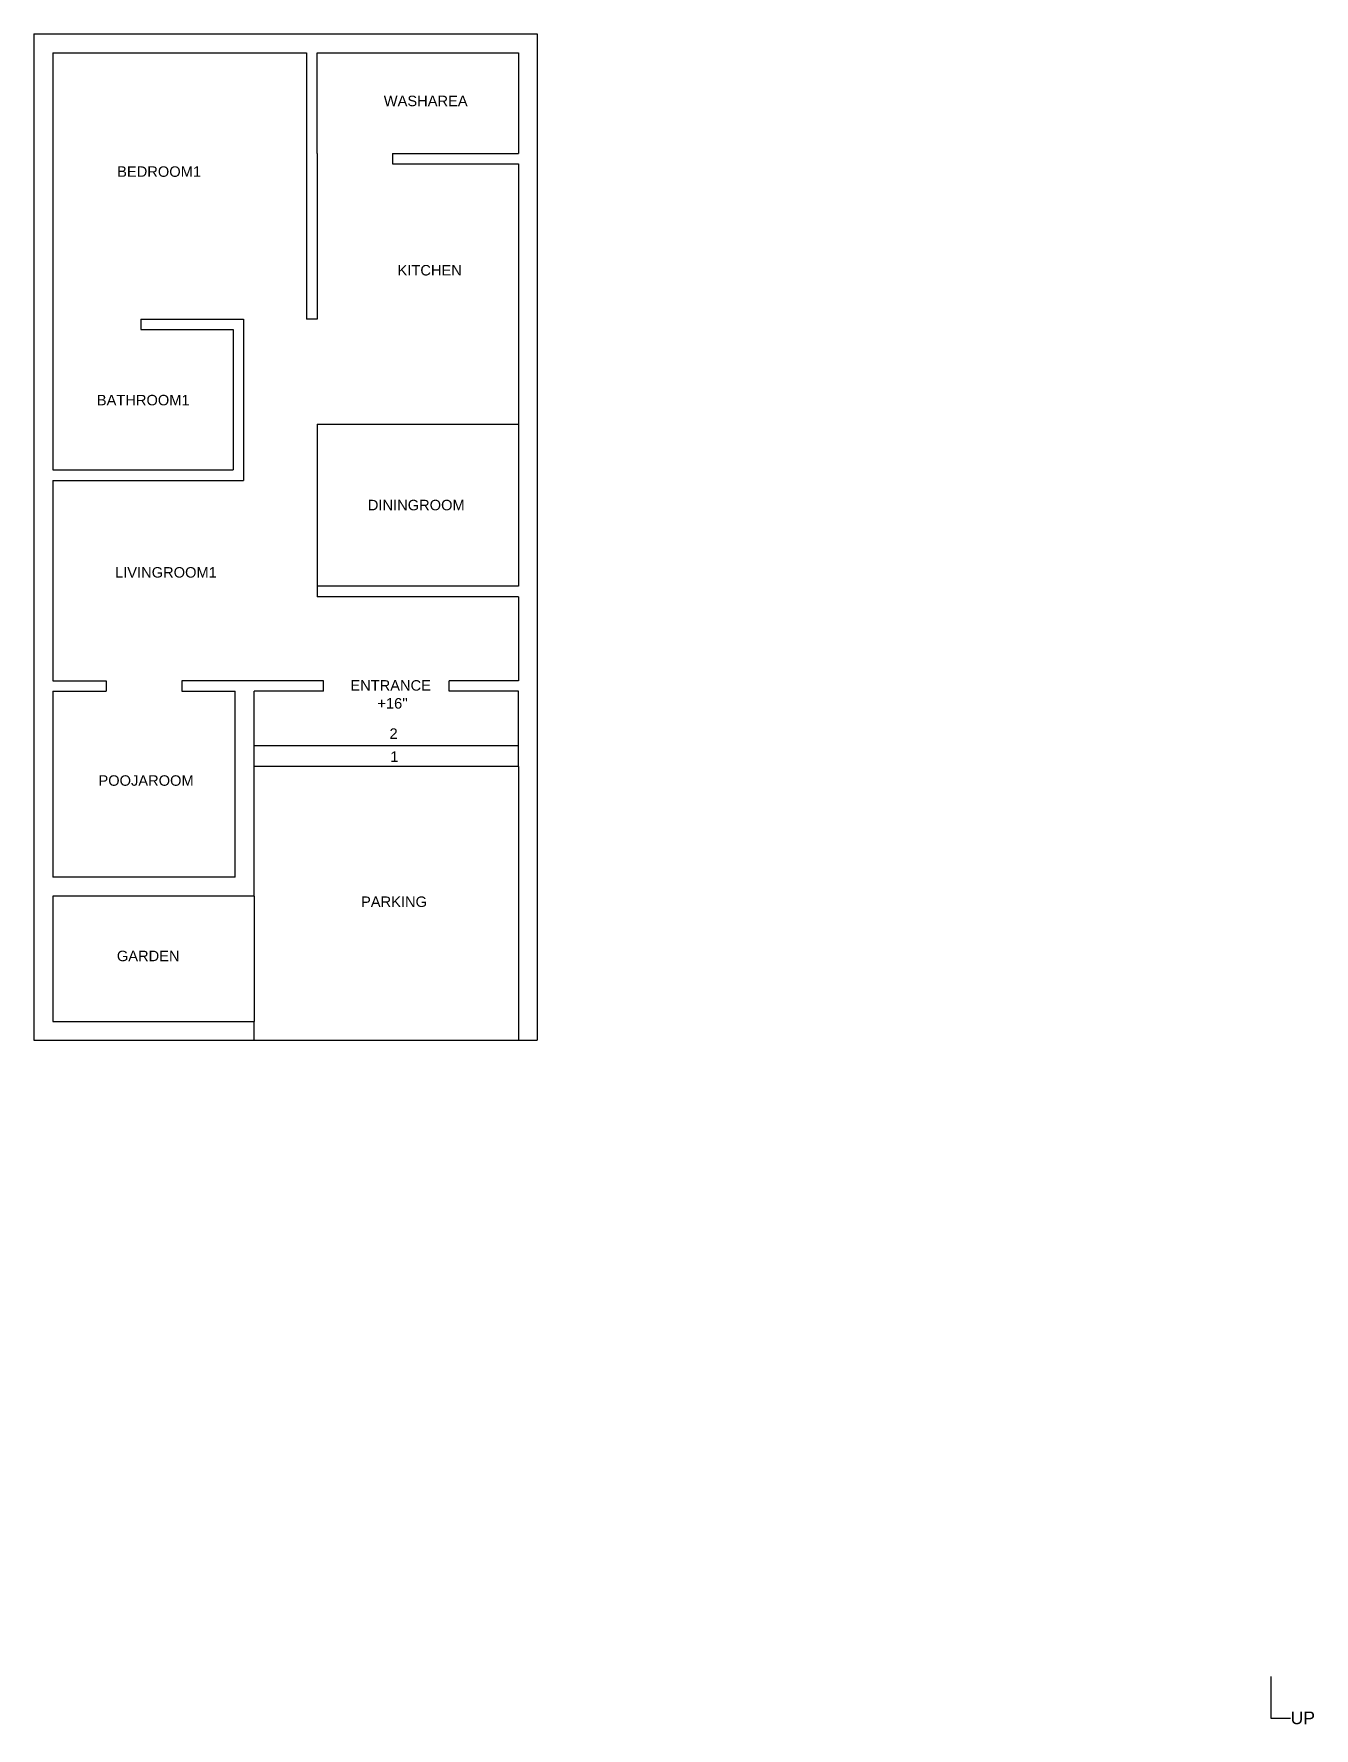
# Model space of a CAD drawing. Header units: feet. Extents: x 0 to 610, y -328 to 480.
import ezdxf
from ezdxf import colors
from ezdxf.entities.mleader import LeaderData, LeaderLine
from ezdxf.math import Vec2, Vec3

# ---------------------------------------------------------------- set-up
doc = ezdxf.new("R2010")
doc.units = ezdxf.units.FT
doc.header["$MEASUREMENT"] = 0
for name, color, linetype in [('BathRoom1', 7, 'Continuous'), ('BedRoom1', 7, 'Continuous'), ('Boundary', 7, 'Continuous'), ('DiningRoom', 7, 'Continuous'), ('Entrance_Staircase', 7, 'Continuous'), ('Garden', 7, 'Continuous'), ('Kitchen', 7, 'Continuous'), ('LivingRoom1', 7, 'Continuous'), ('Parking', 7, 'Continuous'), ('PoojaRoom', 7, 'Continuous'), ('WashArea', 7, 'Continuous')]:
    doc.layers.add(name, color=color, linetype=linetype)
doc.styles.get("Standard").update_dxf_attribs({"font": 'arial.ttf'})

msp = doc.modelspace()

# ---------------------------------------------------------------- linework, layer by layer
msp.add_line((135, 471), (136, 471))
at = {"layer": 'BathRoom1'}
for p, q in [((9, 344), (9, 272)), ((51, 344), (51, 339)), ((100, 344), (100, 267)), ((51, 339), (95, 339)), ((95, 339), (95, 272)), ((9, 272), (95, 272))]:
    msp.add_line(p, q, dxfattribs=at)
at = {"layer": 'BedRoom1'}
for p, q in [((9, 471), (130, 471)), ((9, 471), (9, 344)), ((130, 471), (130, 344)), ((51, 344), (100, 344)), ((135, 344), (130, 344))]:
    msp.add_line(p, q, dxfattribs=at)
at = {"layer": 'Boundary'}
for p, q in [((0, 480), (240, 480)), ((0, 480), (0, 0)), ((240, 480), (240, 0)), ((104.99, 0), (104.99, 9)), ((0, 0), (104.99, 0)), ((231, 0), (240, 0))]:
    msp.add_line(p, q, dxfattribs=at)
at = {"layer": 'DiningRoom'}
for p, q in [((135, 293.8), (231, 293.8)), ((135, 293.8), (135, 211.5)), ((231, 293.8), (231, 216.5)), ((231, 216.5), (135, 216.5))]:
    msp.add_line(p, q, dxfattribs=at)
at = {"layer": 'Entrance_Staircase'}
for p, q in [((231, 211.5), (135, 211.5)), ((231, 211.5), (231, 171.5)), ((138, 166.5), (138, 171.5)), ((231, 171.5), (198, 171.5)), ((198, 166.5), (198, 171.5)), ((138, 166.5), (105, 166.5)), ((105, 130.5), (105, 166.5)), ((231, 166.5), (198, 166.5)), ((231, 130.5), (231, 166.5)), ((231, 140.5), (105, 140.5)), ((231, 130.5), (105, 130.5))]:
    msp.add_line(p, q, dxfattribs=at)
at = {"layer": 'Garden'}
for p, q in [((105, 68.75), (9, 68.75)), ((9, 68.75), (9, 9)), ((105, 68.75), (105, 9)), ((9, 9), (105, 9))]:
    msp.add_line(p, q, dxfattribs=at)
at = {"layer": 'Kitchen'}
for p, q in [((135, 423), (135, 344)), ((171, 418), (231, 418)), ((231, 418), (231, 293.8))]:
    msp.add_line(p, q, dxfattribs=at)
at = {"layer": 'LivingRoom1'}
for p, q in [((9, 267), (100, 267)), ((9, 267), (9, 171.5)), ((9, 171.5), (34.5, 171.5)), ((138, 171.5), (70.5, 171.5))]:
    msp.add_line(p, q, dxfattribs=at)
at = {"layer": 'Parking'}
for p, q in [((105, 68.75), (105, 130.5)), ((231, 130.5), (231, 0)), ((104.99, 0), (231, 0))]:
    msp.add_line(p, q, dxfattribs=at)
at = {"layer": 'PoojaRoom'}
for p, q in [((34.5, 171.5), (34.5, 166.5)), ((70.5, 171.5), (70.5, 166.5)), ((9, 166.5), (34.5, 166.5)), ((9, 166.5), (9, 77.75)), ((70.5, 166.5), (96, 166.5)), ((96, 77.75), (96, 166.5)), ((96, 77.75), (9, 77.75))]:
    msp.add_line(p, q, dxfattribs=at)
at = {"layer": 'WashArea'}
for p, q in [((135, 471), (231, 471)), ((135, 423), (135, 471)), ((231, 471), (231, 423)), ((171, 423), (231, 423)), ((171, 423), (171, 418))]:
    msp.add_line(p, q, dxfattribs=at)

# ---------------------------------------------------------------- texts
at = {"layer": 'BathRoom1', "insert": (30, 307.83), "char_height": 5, "width": 33.8009, "attachment_point": 1}
msp.add_mtext('BATHROOM1', dxfattribs=at)
at = {"layer": 'BedRoom1', "insert": (39.7, 416.82), "char_height": 5, "width": 33.9424, "attachment_point": 1}
msp.add_mtext('BEDROOM1', dxfattribs=at)
at = {"layer": 'DiningRoom', "insert": (159.2, 257.77), "char_height": 5, "width": 50.3232, "attachment_point": 1}
msp.add_mtext('DININGROOM', dxfattribs=at)
at = {"layer": 'Entrance_Staircase', "char_height": 5, "width": 33.9424, "attachment_point": 1}
for s, insert in [('ENTRANCE', (150.87, 171.75)), ("+16''", (163.75, 163.19)), ('2', (169.53, 148.76)), ('1', (169.88, 137.77))]:
    msp.add_mtext(s, dxfattribs=dict(at, insert=insert))
at = {"layer": 'Garden', "insert": (39.56, 42.7), "char_height": 5, "width": 33.9424, "attachment_point": 1}
msp.add_mtext('GARDEN', dxfattribs=at)
at = {"layer": 'Kitchen', "insert": (173.38, 369.76), "char_height": 5, "width": 33.9424, "attachment_point": 1}
msp.add_mtext('KITCHEN', dxfattribs=at)
at = {"layer": 'LivingRoom1', "insert": (38.69, 225.67), "char_height": 5, "width": 33.9424, "attachment_point": 1}
msp.add_mtext('LIVINGROOM1', dxfattribs=at)
at = {"layer": 'Parking', "insert": (155.97, 68.57), "char_height": 5, "width": 33.9424, "attachment_point": 1}
msp.add_mtext('PARKING', dxfattribs=at)
at = {"layer": 'PoojaRoom', "insert": (30.77, 126.37), "char_height": 5, "width": 33.8009, "attachment_point": 1}
msp.add_mtext('POOJAROOM', dxfattribs=at)
at = {"layer": 'WashArea', "insert": (166.8, 450.52), "char_height": 5, "width": 33.9424, "attachment_point": 1}
msp.add_mtext('WASHAREA', dxfattribs=at)

# ---------------------------------------------------------------- leaders
at = {"layer": 'Entrance_Staircase'}
ml = msp.add_multileader_mtext('Standard', dxfattribs=at)
ml.set_content('UP', color=256)
ml.set_leader_properties()
ml.build(insert=Vec2(0, 0))
ml.multileader.update_dxf_attribs({"dogleg_length": 0.36, "arrow_head_size": 0.18})
ctx = ml.context
ctx.base_point, ctx.char_height, ctx.arrow_head_size, ctx.landing_gap_size, ctx.plane_origin = Vec3(599.04, -323.27), 6, 0.18, 0.09, Vec3(589.68, -313.87)
notes = []
notes.append((ctx, [(0, (1, 1, 0), (589.68, -323.27), (1, 0), 9.36, [(0, [(589.68, -303.36)], 0, [])])]))
ctx.mtext.insert, ctx.mtext.flow_direction = Vec3(599.13, -320.22), 5
for ctx, leaders in notes:
    for number, flags, end, landing, length, lines in leaders:
        leader = LeaderData()
        leader.index, (leader.has_last_leader_line, leader.has_dogleg_vector, leader.attachment_direction) = number, flags
        leader.last_leader_point, leader.dogleg_vector, leader.dogleg_length = Vec3(end), Vec3(landing), length
        for number, points, colour, breaks in lines:
            line = LeaderLine()
            line.index, line.vertices, line.color, line.breaks = number, Vec3.list(points), colors.encode_raw_color(colour), breaks
            leader.lines.append(line)
        ctx.leaders.append(leader)

doc.saveas('drawing.dxf')
